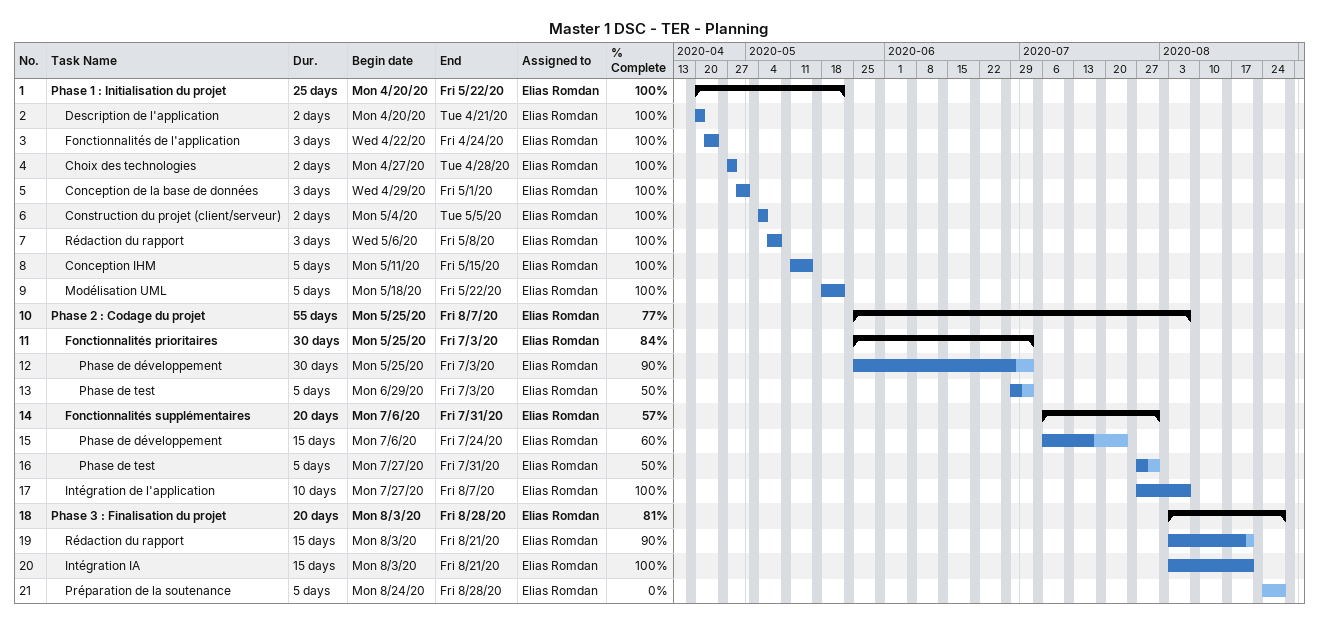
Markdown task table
Master 1 DSC - TER - Planning

| ID | Level | Task | Duration | Start | Finish | Resources | % complete |
|---|---|---|---|---|---|---|---|
| 1 | 1 | **Phase 1 : Initialisation du projet** | 25d | 2020-04-20 | 2020-05-22 | Elias Romdan | 100 |
| 2 | 2 | Description de l'application | 2d | 2020-04-20 | 2020-04-21 | Elias Romdan | 100 |
| 3 | 2 | Fonctionnalités de l'application | 3d | 2020-04-22 | 2020-04-24 | Elias Romdan | 100 |
| 4 | 2 | Choix des technologies | 2d | 2020-04-27 | 2020-04-28 | Elias Romdan | 100 |
| 5 | 2 | Conception de la base de données | 3d | 2020-04-29 | 2020-05-01 | Elias Romdan | 100 |
| 6 | 2 | Construction du projet (client/serveur) | 2d | 2020-05-04 | 2020-05-05 | Elias Romdan | 100 |
| 7 | 2 | Rédaction du rapport | 3d | 2020-05-06 | 2020-05-08 | Elias Romdan | 100 |
| 8 | 2 | Conception IHM | 5d | 2020-05-11 | 2020-05-15 | Elias Romdan | 100 |
| 9 | 2 | Modélisation UML | 5d | 2020-05-18 | 2020-05-22 | Elias Romdan | 100 |
| 10 | 1 | **Phase 2 : Codage du projet** | 55d | 2020-05-25 | 2020-08-07 | Elias Romdan | 77 |
| 11 | 2 | **Fonctionnalités prioritaires** | 30d | 2020-05-25 | 2020-07-03 | Elias Romdan | 84 |
| 12 | 3 | Phase de développement | 30d | 2020-05-25 | 2020-07-03 | Elias Romdan | 90 |
| 13 | 3 | Phase de test | 5d | 2020-06-29 | 2020-07-03 | Elias Romdan | 50 |
| 14 | 2 | **Fonctionnalités supplémentaires** | 20d | 2020-07-06 | 2020-07-31 | Elias Romdan | 57 |
| 15 | 3 | Phase de développement | 15d | 2020-07-06 | 2020-07-24 | Elias Romdan | 60 |
| 16 | 3 | Phase de test | 5d | 2020-07-27 | 2020-07-31 | Elias Romdan | 50 |
| 17 | 2 | Intégration de l'application | 10d | 2020-07-27 | 2020-08-07 | Elias Romdan | 100 |
| 18 | 1 | **Phase 3 : Finalisation du projet** | 20d | 2020-08-03 | 2020-08-28 | Elias Romdan | 81 |
| 19 | 2 | Rédaction du rapport | 15d | 2020-08-03 | 2020-08-21 | Elias Romdan | 90 |
| 20 | 2 | Intégration IA | 15d | 2020-08-03 | 2020-08-21 | Elias Romdan | 100 |
| 21 | 2 | Préparation de la soutenance | 5d | 2020-08-24 | 2020-08-28 | Elias Romdan | 0 |
